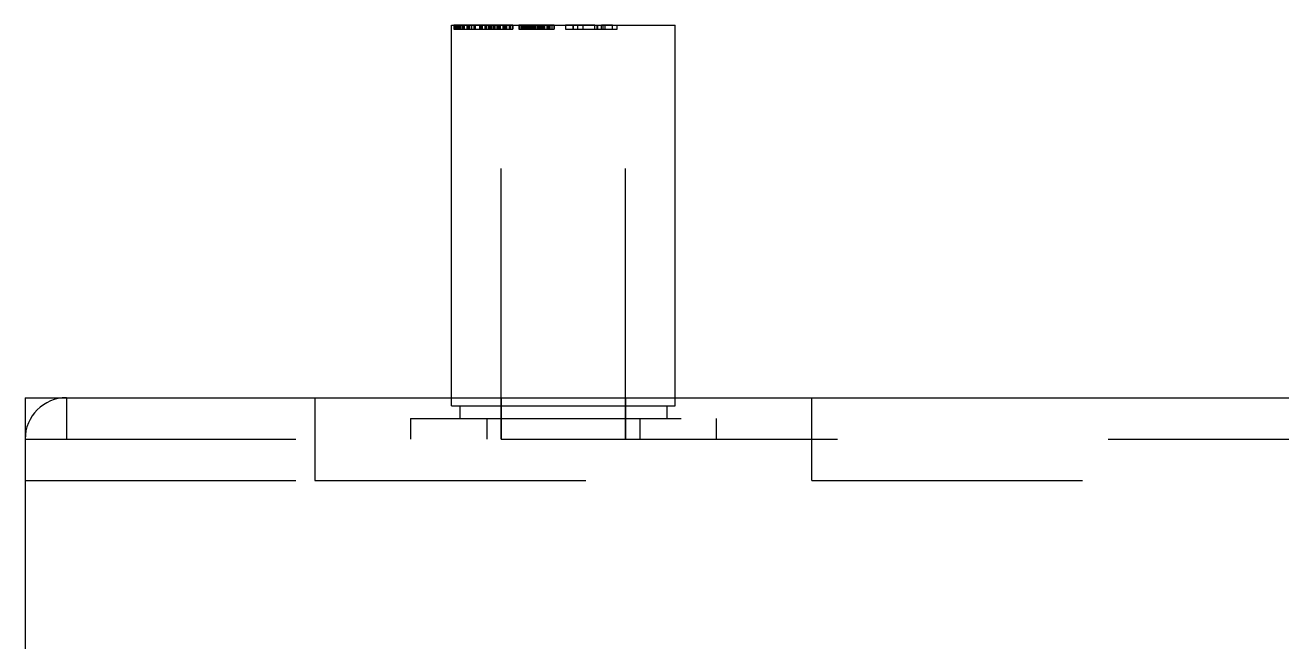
# Model space of a CAD drawing. Header units: millimetres. Extents: x 0 to 1189, y 25 to 866.
# Drawn here: x 160.9 to 191.26, y 664.85 to 679.75 of the extents above; entities that cross this region are included whole.
import ezdxf

# ---------------------------------------------------------------- set-up
doc = ezdxf.new("R2010")
doc.units = ezdxf.units.MM
doc.header["$LTSCALE"] = 65.395
doc.linetypes.add('HIDDEN', pattern=[0.2, 0.1, -0.1])
doc.layers.get('0').update_dxf_attribs({"linetype": 'CONTINUOUS'})
doc.layers.add('02___PRT_ALL_AXES', color=7, linetype='CONTINUOUS')
doc.layers.add('DEFAULT_2', color=8, linetype='HIDDEN')

msp = doc.modelspace()

# ---------------------------------------------------------------- linework, layer by layer
at = {"color": 7, "linetype": 'Continuous'}
for p, q in [((171.202, 670.749), (171.202, 679.749)), ((176.602, 670.749), (176.602, 679.749)), ((160.902, 670.749), (160.902, 669.749))]:
    msp.add_line(p, q, dxfattribs=at)
at = {"color": 3, "linetype": 'Continuous'}
for p, q in [((160.902, 670.749), (572.902, 670.749)), ((160.902, 669.749), (160.902, 641.749))]:
    msp.add_line(p, q, dxfattribs=at)
msp.add_arc((161.902, 669.749), 1, 90, 180, dxfattribs=at)
at = {"layer": '02___PRT_ALL_AXES', "color": 7, "linetype": 'Continuous'}
for p, q in [((171.202, 670.749), (171.202, 679.749)), ((171.202, 679.749), (176.602, 679.749)), ((176.602, 670.749), (176.602, 679.749))]:
    msp.add_line(p, q, dxfattribs=at)
at = {"layer": '02___PRT_ALL_AXES', "color": 8, "linetype": 'HIDDEN'}
for p, q in [((172.402, 669.749), (172.402, 679.749)), ((175.402, 669.749), (175.402, 679.749)), ((171.202, 670.549), (171.202, 670.749)), ((176.602, 670.549), (176.602, 670.749)), ((172.402, 669.749), (175.402, 669.749))]:
    msp.add_line(p, q, dxfattribs=at)
at = {"layer": 'DEFAULT_2', "color": 8, "linetype": 'HIDDEN'}
for p, q in [((171.261, 679.749), (171.261, 679.649)), ((172.679, 679.749), (171.261, 679.749)), ((171.268, 679.749), (171.268, 679.649)), ((171.301, 679.749), (171.301, 679.649)), ((171.316, 679.749), (171.316, 679.649)), ((171.349, 679.749), (171.349, 679.649)), ((171.369, 679.749), (171.369, 679.649)), ((171.371, 679.749), (171.371, 679.649)), ((171.397, 679.749), (171.397, 679.649)), ((171.401, 679.749), (171.401, 679.649)), ((171.415, 679.749), (171.415, 679.649)), ((171.423, 679.749), (171.423, 679.649)), ((171.47, 679.749), (171.47, 679.649)), ((171.477, 679.749), (171.477, 679.649)), ((171.481, 679.749), (171.481, 679.649)), ((171.504, 679.749), (171.504, 679.649)), ((171.569, 679.749), (171.569, 679.649)), ((171.58, 679.749), (171.58, 679.649)), ((171.613, 679.749), (171.613, 679.649)), ((171.624, 679.749), (171.624, 679.649)), ((171.624, 679.649), (171.624, 679.749)), ((171.636, 679.749), (171.636, 679.649)), ((171.693, 679.649), (171.693, 679.749)), ((171.742, 679.749), (171.742, 679.649)), ((171.744, 679.749), (171.744, 679.649)), ((171.767, 679.749), (171.767, 679.649)), ((171.769, 679.749), (171.769, 679.649)), ((171.875, 679.749), (171.875, 679.649)), ((171.887, 679.749), (171.887, 679.649)), ((171.898, 679.749), (171.898, 679.649)), ((171.931, 679.749), (171.931, 679.649)), ((171.942, 679.749), (171.942, 679.649)), ((172.007, 679.749), (172.007, 679.649)), ((172.03, 679.749), (172.03, 679.649)), ((172.034, 679.749), (172.034, 679.649)), ((172.041, 679.749), (172.041, 679.649)), ((172.088, 679.749), (172.088, 679.649)), ((172.096, 679.749), (172.096, 679.649)), ((172.11, 679.749), (172.11, 679.649)), ((172.114, 679.749), (172.114, 679.649)), ((172.14, 679.749), (172.14, 679.649)), ((172.142, 679.749), (172.142, 679.649)), ((172.162, 679.749), (172.162, 679.649)), ((172.195, 679.749), (172.195, 679.649)), ((172.21, 679.749), (172.21, 679.649)), ((172.243, 679.749), (172.243, 679.649)), ((172.25, 679.749), (172.25, 679.649)), ((172.292, 679.749), (172.292, 679.649)), ((172.294, 679.749), (172.294, 679.649)), ((172.322, 679.749), (172.322, 679.649)), ((172.344, 679.749), (172.344, 679.649)), ((172.372, 679.749), (172.372, 679.649)), ((172.376, 679.749), (172.376, 679.649)), ((172.44, 679.749), (172.44, 679.649)), ((172.442, 679.749), (172.442, 679.649)), ((172.459, 679.749), (172.459, 679.649)), ((172.462, 679.749), (172.462, 679.649)), ((172.47, 679.749), (172.47, 679.649)), ((172.473, 679.749), (172.473, 679.649)), ((172.482, 679.749), (172.482, 679.649)), ((172.489, 679.749), (172.489, 679.649)), ((172.498, 679.749), (172.498, 679.649)), ((172.501, 679.749), (172.501, 679.649)), ((172.511, 679.749), (172.511, 679.649)), ((172.512, 679.749), (172.512, 679.649)), ((172.529, 679.749), (172.529, 679.649)), ((172.595, 679.749), (172.595, 679.649)), ((172.627, 679.749), (172.627, 679.649)), ((172.678, 679.749), (172.678, 679.649)), ((172.679, 679.749), (172.679, 679.649)), ((172.824, 679.749), (172.824, 679.649)), ((173.681, 679.749), (172.824, 679.749)), ((172.825, 679.749), (172.825, 679.649)), ((172.846, 679.749), (172.846, 679.649)), ((172.848, 679.749), (172.848, 679.649)), ((172.893, 679.749), (172.893, 679.649)), ((172.923, 679.749), (172.923, 679.649)), ((172.931, 679.749), (172.931, 679.649)), ((172.948, 679.749), (172.948, 679.649)), ((172.952, 679.749), (172.952, 679.649)), ((172.958, 679.749), (172.958, 679.649)), ((172.961, 679.749), (172.961, 679.649)), ((172.981, 679.749), (172.981, 679.649)), ((172.986, 679.749), (172.986, 679.649)), ((172.992, 679.749), (172.992, 679.649)), ((172.999, 679.749), (172.999, 679.649)), ((173.003, 679.749), (173.003, 679.649)), ((173.013, 679.749), (173.013, 679.649)), ((173.029, 679.649), (173.029, 679.749)), ((173.044, 679.749), (173.044, 679.649)), ((173.064, 679.749), (173.064, 679.649)), ((173.085, 679.749), (173.085, 679.649)), ((173.086, 679.749), (173.086, 679.649)), ((173.098, 679.749), (173.098, 679.649)), ((173.101, 679.749), (173.101, 679.649)), ((173.128, 679.749), (173.128, 679.649)), ((173.148, 679.749), (173.148, 679.649)), ((173.157, 679.749), (173.157, 679.649)), ((173.2, 679.649), (173.2, 679.749)), ((173.205, 679.749), (173.205, 679.649)), ((173.211, 679.749), (173.211, 679.649)), ((173.229, 679.749), (173.229, 679.649)), ((173.236, 679.749), (173.236, 679.649)), ((173.24, 679.749), (173.24, 679.649)), ((173.279, 679.749), (173.279, 679.649)), ((173.29, 679.749), (173.29, 679.649)), ((173.311, 679.749), (173.311, 679.649)), ((173.315, 679.749), (173.315, 679.649)), ((173.335, 679.749), (173.335, 679.649)), ((173.357, 679.749), (173.357, 679.649)), ((173.372, 679.749), (173.372, 679.649)), ((173.386, 679.749), (173.386, 679.649)), ((173.409, 679.749), (173.409, 679.649)), ((173.415, 679.749), (173.415, 679.649)), ((173.426, 679.749), (173.426, 679.649)), ((173.441, 679.749), (173.441, 679.649)), ((173.444, 679.749), (173.444, 679.649)), ((173.502, 679.749), (173.502, 679.649)), ((173.508, 679.749), (173.508, 679.649)), ((173.541, 679.749), (173.541, 679.649)), ((173.555, 679.749), (173.555, 679.649)), ((173.559, 679.749), (173.559, 679.649)), ((173.577, 679.749), (173.577, 679.649)), ((173.626, 679.749), (173.626, 679.649)), ((173.676, 679.749), (173.676, 679.649)), ((173.681, 679.749), (173.681, 679.649)), ((173.956, 679.749), (173.956, 679.649)), ((174.662, 679.749), (173.956, 679.749)), ((174.134, 679.749), (174.134, 679.649)), ((174.141, 679.749), (174.141, 679.649)), ((174.253, 679.649), (174.253, 679.749)), ((174.378, 679.649), (174.378, 679.749)), ((174.662, 679.649), (174.662, 679.749)), ((174.709, 679.749), (174.709, 679.649)), ((174.728, 679.749), (174.728, 679.649)), ((174.822, 679.649), (174.822, 679.749)), ((175.091, 679.749), (174.822, 679.749)), ((174.854, 679.749), (174.854, 679.649)), ((174.906, 679.749), (174.906, 679.649)), ((175.091, 679.649), (175.091, 679.749)), ((175.203, 679.649), (175.203, 679.749)), ((171.261, 679.649), (172.679, 679.649)), ((172.824, 679.649), (173.681, 679.649)), ((173.956, 679.649), (175.203, 679.649)), ((161.902, 670.749), (161.902, 669.749)), ((167.902, 670.749), (167.902, 668.749)), ((171.202, 670.549), (171.202, 670.749)), ((171.202, 670.549), (176.602, 670.549)), ((171.402, 670.549), (171.402, 670.249)), ((172.402, 670.749), (172.402, 669.749)), ((175.402, 670.749), (175.402, 669.749)), ((176.402, 670.549), (176.402, 670.249)), ((176.602, 670.549), (176.602, 670.749)), ((179.902, 668.749), (179.902, 670.749)), ((170.207, 670.249), (170.207, 669.749)), ((170.207, 670.249), (177.597, 670.249)), ((172.055, 670.249), (172.055, 669.749)), ((175.75, 670.249), (175.75, 669.749)), ((177.597, 670.249), (177.597, 669.749)), ((160.902, 669.749), (572.902, 669.749)), ((160.902, 668.749), (167.902, 668.749)), ((167.902, 668.749), (179.902, 668.749)), ((179.902, 668.749), (280.902, 668.749))]:
    msp.add_line(p, q, dxfattribs=at)

doc.saveas('drawing.dxf')
